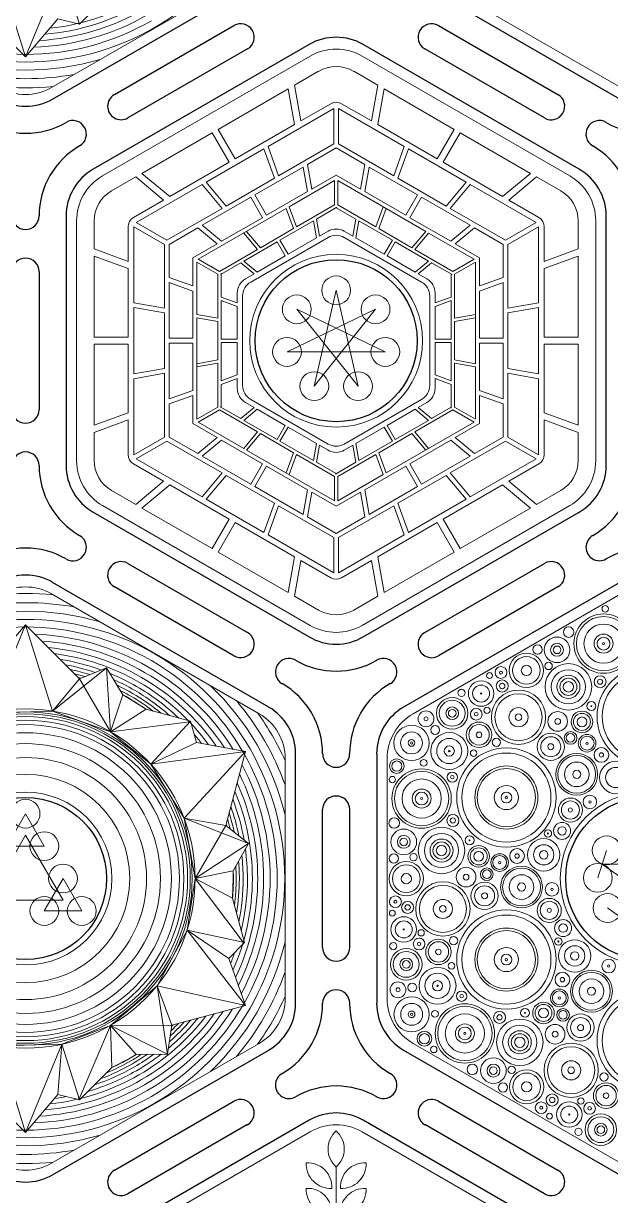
# Model space of a CAD drawing. Header units: millimetres. Extents: x -446 to 815, y -612 to 225.
# Drawn here: x 42.8 to 124.4, y -118.7 to 44.1 of the extents above; entities that cross this region are included whole.
import ezdxf

# ---------------------------------------------------------------- set-up
doc = ezdxf.new("R2010")
doc.units = ezdxf.units.MM
doc.layers.get('0').update_dxf_attribs({"color": 1, "true_color": 0xff0000})
doc.layers.add('Vector Engrave', color=5, linetype='Continuous', lineweight=0, true_color=0x0000ff)

msp = doc.modelspace()

# ---------------------------------------------------------------- linework, layer by layer
for p, q in [((46.88, 33.56), (76.88, 50.88)), ((125.62, 33.56), (95.62, 50.88)), ((55.45, 34.18), (72.05, 43.76)), ((100.45, 43.76), (117.05, 34.18)), ((82.5, 41.14), (52.5, 23.82)), ((120, 23.82), (90, 41.14)), ((73.93, 40.52), (57.32, 30.93)), ((115.18, 30.93), (98.57, 40.52)), ((48.75, 17.32), (48.75, -17.32)), ((123.75, -17.32), (123.75, 17.32)), ((45, 9.58), (45, -9.58)), ((52.5, -23.82), (82.5, -41.14)), ((90, -41.14), (120, -23.82)), ((57.32, -30.93), (73.93, -40.52)), ((98.57, -40.52), (115.18, -30.93)), ((76.88, -50.88), (46.88, -33.56)), ((72.05, -43.76), (55.45, -34.18)), ((125.62, -33.56), (95.62, -50.88)), ((117.05, -34.18), (100.45, -43.76)), ((80.62, -92.02), (80.62, -57.37)), ((91.88, -57.37), (91.88, -92.02)), ((84.37, -84.28), (84.37, -65.11)), ((88.12, -65.11), (88.12, -84.28)), ((46.88, -115.83), (76.88, -98.51)), ((95.62, -98.51), (125.62, -115.83)), ((55.45, -115.21), (72.05, -105.63)), ((100.45, -105.63), (117.05, -115.21)), ((82.5, -108.25), (52.5, -125.57)), ((73.93, -108.87), (57.32, -118.46)), ((120, -125.57), (90, -108.25)), ((115.18, -118.46), (98.57, -108.87))]:
    msp.add_line(p, q)
for centre in [(86.25, 0), (43.12, -74.69), (129.37, -74.69)]:
    msp.add_circle(centre, 11.25)
for centre, radius, start, end in [((72.99, 42.14), 1.88, 300, 120), ((99.51, 42.14), 1.88, 60, 240), ((86.25, 34.64), 7.5, 60, 120), ((43.12, 40.05), 7.5, 240, 300), ((56.39, 32.56), 1.88, 120, 300), ((116.11, 32.56), 1.88, 240, 60), ((43.12, 40.05), 11.25, 240, 300), ((49.69, 28.69), 1.88, 300, 120), ((122.81, 28.69), 1.88, 60, 240), ((129.37, 40.05), 11.25, 240, 300), ((56.25, 17.32), 11.25, 120, 180), ((116.25, 17.32), 11.25, 0, 60), ((56.25, 17.32), 7.5, 120, 180), ((116.25, 17.32), 7.5, 0, 60), ((43.12, 17.32), 1.87, 180, 0), ((43.12, 9.58), 1.88, 0, 180), ((43.12, -9.58), 1.88, 180, 0), ((43.12, -17.32), 1.87, 0, 180), ((56.25, -17.32), 11.25, 180, 240), ((56.25, -17.32), 7.5, 180, 240), ((116.25, -17.32), 7.5, 300, 0), ((116.25, -17.32), 11.25, 300, 0), ((49.69, -28.69), 1.88, 240, 60), ((122.81, -28.69), 1.87, 120, 300), ((43.12, -40.05), 11.25, 60, 120), ((129.37, -40.05), 11.25, 60, 120), ((56.39, -32.56), 1.88, 60, 240), ((116.11, -32.56), 1.88, 300, 120), ((43.12, -40.05), 7.5, 60, 120), ((72.99, -42.14), 1.88, 240, 60), ((99.51, -42.14), 1.88, 120, 300), ((86.25, -34.64), 7.5, 240, 300), ((79.69, -46.01), 1.88, 60, 240), ((86.25, -34.64), 11.25, 240, 300), ((92.81, -46.01), 1.88, 300, 120), ((73.12, -57.37), 11.25, 0, 60), ((99.37, -57.37), 11.25, 120, 180), ((73.12, -57.37), 7.5, 0, 60), ((99.37, -57.37), 7.5, 120, 180), ((86.25, -57.37), 1.87, 180, 0), ((86.25, -65.11), 1.88, 0, 180), ((86.25, -84.28), 1.88, 180, 0), ((86.25, -92.02), 1.88, 0, 180), ((73.12, -92.02), 7.5, 300, 0), ((73.12, -92.02), 11.25, 300, 0), ((99.37, -92.02), 11.25, 180, 240), ((99.37, -92.02), 7.5, 180, 240), ((79.69, -103.38), 1.87, 120, 300), ((92.81, -103.38), 1.88, 240, 60), ((86.25, -114.75), 11.25, 60, 120), ((72.99, -107.25), 1.88, 300, 120), ((99.51, -107.25), 1.88, 60, 240), ((86.25, -114.75), 7.5, 60, 120), ((56.39, -116.83), 1.88, 120, 300), ((116.11, -116.83), 1.88, 240, 60), ((43.12, -109.34), 7.5, 240, 300)]:
    msp.add_arc(centre, radius, start, end)
at = {"layer": 'Vector Engrave'}
for p, q in [((43.12, 39.44), (39.38, 51.44)), ((43.12, 39.44), (48.16, 51.69)), ((75.56, 51.81), (46.73, 35.16)), ((48.16, 51.69), (50.62, 43.94)), ((96.94, 51.81), (125.77, 35.16)), ((50.62, 43.94), (55.12, 48.44)), ((43.12, 39.44), (35.62, 46.94)), ((43.12, 39.44), (47.62, 44.69)), ((47.62, 44.69), (50.62, 43.94)), ((53.81, 22.89), (82.65, 39.53)), ((89.85, 39.53), (118.69, 22.89)), ((83.81, 37.41), (80.47, 35.48)), ((92.03, 35.48), (88.69, 37.41)), ((79.6, 34.97), (69.85, 29.35)), ((80.48, 30.01), (79.6, 34.97)), ((81.35, 30.52), (80.47, 35.48)), ((91.15, 30.52), (92.03, 35.48)), ((92.02, 30.01), (92.9, 34.97)), ((102.65, 29.35), (92.9, 34.97)), ((85.5, 32.91), (81.35, 30.52)), ((91.15, 30.52), (87, 32.91)), ((85.92, 32.23), (76.79, 26.96)), ((85.92, 27.33), (85.92, 32.23)), ((95.71, 26.96), (86.58, 32.23)), ((86.58, 27.33), (86.58, 32.23)), ((72.22, 25.25), (69.85, 29.35)), ((80.48, 30.01), (72.22, 25.25)), ((100.28, 25.25), (92.02, 30.01)), ((100.28, 25.25), (102.65, 29.35)), ((69.03, 28.87), (59.28, 23.24)), ((71.4, 24.77), (69.03, 28.87)), ((101.1, 24.77), (103.47, 28.87)), ((113.22, 23.24), (103.47, 28.87)), ((76.21, 26.63), (68.21, 22.01)), ((77.69, 22.58), (76.21, 26.63)), ((78.26, 22.91), (76.79, 26.96)), ((85.92, 27.33), (78.26, 22.91)), ((86.25, 26.77), (82.27, 24.47)), ((90.23, 24.47), (86.25, 26.77)), ((94.24, 22.91), (86.58, 27.33)), ((94.24, 22.91), (95.71, 26.96)), ((94.81, 22.58), (96.29, 26.63)), ((104.29, 22.01), (96.29, 26.63)), ((71.4, 24.77), (63.14, 20.01)), ((82.87, 21.05), (82.27, 24.47)), ((89.63, 21.05), (90.23, 24.47)), ((109.36, 20.01), (101.1, 24.77)), ((63.14, 20.01), (59.28, 23.24)), ((81.67, 24.12), (74.94, 20.24)), ((82.27, 20.7), (81.67, 24.12)), ((86.25, 23), (82.87, 21.05)), ((89.63, 21.05), (86.25, 23)), ((90.23, 20.7), (90.83, 24.12)), ((97.56, 20.24), (90.83, 24.12)), ((109.36, 20.01), (113.22, 23.24)), ((58.41, 22.74), (55.07, 20.81)), ((62.27, 19.5), (58.41, 22.74)), ((67.64, 21.68), (58.5, 16.4)), ((70.41, 18.37), (67.64, 21.68)), ((70.98, 18.7), (68.21, 22.01)), ((77.69, 22.58), (70.98, 18.7)), ((86.02, 22.23), (79.72, 18.59)), ((86.02, 18.85), (86.02, 22.23)), ((98.69, 15.18), (86.47, 22.23)), ((86.47, 18.85), (86.47, 22.23)), ((101.52, 18.7), (94.81, 22.58)), ((101.52, 18.7), (104.29, 22.01)), ((102.09, 18.37), (104.86, 21.68)), ((114, 16.4), (104.86, 21.68)), ((110.23, 19.5), (114.09, 22.74)), ((117.43, 20.81), (114.09, 22.74)), ((74.38, 19.91), (67.65, 16.03)), ((76.01, 17.08), (74.38, 19.91)), ((76.57, 17.41), (74.94, 20.24)), ((82.27, 20.7), (76.57, 17.41)), ((95.93, 17.41), (90.23, 20.7)), ((95.93, 17.41), (97.56, 20.24)), ((96.49, 17.08), (98.12, 19.91)), ((104.85, 16.03), (98.12, 19.91)), ((62.27, 19.5), (58.12, 17.11)), ((70.41, 18.37), (62.74, 13.95)), ((79.33, 18.36), (67.11, 11.31)), ((80.34, 15.57), (79.33, 18.36)), ((80.74, 15.8), (79.72, 18.59)), ((86.02, 18.85), (80.74, 15.8)), ((86.36, 18.53), (83.5, 16.87)), ((89, 16.87), (86.25, 18.46)), ((91.76, 15.8), (86.47, 18.85)), ((91.76, 15.8), (92.78, 18.59)), ((92.16, 15.57), (93.17, 18.36)), ((109.76, 13.95), (102.09, 18.37)), ((114.38, 17.11), (110.23, 19.5)), ((50.21, -16.65), (50.21, 16.65)), ((52.64, 16.59), (52.64, 12.74)), ((62.74, 13.95), (58.5, 16.4)), ((76.01, 17.08), (70.32, 13.8)), ((83.09, 16.63), (78.45, 13.96)), ((83.5, 14.27), (83.09, 16.63)), ((83.92, 14.51), (83.5, 16.87)), ((88.58, 14.51), (89, 16.87)), ((89, 14.27), (89.41, 16.63)), ((94.05, 13.96), (89.41, 16.63)), ((102.18, 13.8), (96.49, 17.08)), ((109.76, 13.95), (114, 16.4)), ((119.86, 12.74), (119.86, 16.59)), ((122.29, 16.65), (122.29, -16.65)), ((57.37, 15.81), (57.37, 11.01)), ((58.17, 15.83), (58.17, 5.28)), ((62.42, 13.38), (58.17, 15.83)), ((67.05, 15.68), (63.07, 13.38)), ((69.71, 13.45), (67.05, 15.68)), ((70.32, 13.8), (67.65, 16.03)), ((75.32, 12.67), (73.41, 14.95)), ((75.72, 12.9), (73.81, 15.18)), ((80.34, 15.57), (75.72, 12.9)), ((85.12, 15.21), (83.92, 14.51)), ((88.58, 14.51), (87.38, 15.21)), ((96.78, 12.9), (92.16, 15.57)), ((96.78, 12.9), (98.69, 15.18)), ((97.18, 12.67), (99.09, 14.95)), ((105.39, 11.31), (99.09, 14.95)), ((102.18, 13.8), (104.85, 16.03)), ((102.79, 13.45), (105.45, 15.68)), ((109.43, 13.38), (105.45, 15.68)), ((110.08, 13.38), (114.33, 15.83)), ((114.33, 5.28), (114.33, 15.83)), ((115.13, 11.01), (115.13, 15.81)), ((62.42, 13.38), (62.42, 4.53)), ((63.07, 13.38), (63.07, 8.78)), ((69.71, 13.45), (66.33, 11.5)), ((78.06, 13.73), (73.42, 11.06)), ((85.12, 14.35), (74.38, 8.15)), ((79.19, 11.78), (78.06, 13.73)), ((79.58, 12.01), (78.45, 13.96)), ((83.5, 14.27), (79.58, 12.01)), ((98.12, 8.15), (87.38, 14.35)), ((92.92, 12.01), (89, 14.27)), ((92.92, 12.01), (94.05, 13.96)), ((93.31, 11.78), (94.44, 13.73)), ((99.08, 11.06), (94.44, 13.73)), ((106.17, 11.5), (102.79, 13.45)), ((109.43, 8.78), (109.43, 13.38)), ((110.08, 4.53), (110.08, 13.38)), ((57.37, 11.01), (52.64, 12.74)), ((52.64, 11.73), (52.64, 0.47)), ((57.37, 10.01), (52.64, 11.73)), ((66.33, 11.5), (66.33, 7.6)), ((75.32, 12.67), (70.04, 9.62)), ((79.19, 11.78), (75.26, 9.52)), ((97.24, 9.52), (93.31, 11.78)), ((102.46, 9.62), (97.18, 12.67)), ((106.17, 7.6), (106.17, 11.5)), ((115.13, 11.01), (119.86, 12.74)), ((115.13, 10.01), (119.86, 11.73)), ((119.86, 0.47), (119.86, 11.73)), ((57.37, 10.01), (57.37, 0.47)), ((66.89, 10.92), (66.89, 3.64)), ((69.81, 9.23), (66.89, 10.92)), ((70.04, 9.62), (67.11, 11.31)), ((73.01, 10.82), (70.26, 9.23)), ((74.85, 9.28), (73.01, 10.82)), ((75.26, 9.52), (73.42, 11.06)), ((97.24, 9.52), (99.08, 11.06)), ((97.65, 9.28), (99.49, 10.82)), ((102.35, 9.17), (99.49, 10.82)), ((102.46, 9.62), (105.39, 11.31)), ((102.69, 9.23), (105.61, 10.92)), ((105.61, -3.19), (105.61, 10.92)), ((115.13, 0.47), (115.13, 10.01)), ((66.33, 7.6), (63.07, 8.78)), ((69.81, 9.23), (69.81, 3.13)), ((70.26, 9.36), (70.26, 6.06)), ((74.85, 9.28), (73.64, 8.58)), ((98.86, 8.58), (97.65, 9.28)), ((102.24, 6.06), (102.24, 9.23)), ((102.69, 3.13), (102.69, 9.23)), ((106.17, 7.6), (109.43, 8.78)), ((63.07, 8.09), (63.07, 0.33)), ((66.33, 6.9), (63.07, 8.09)), ((66.33, 6.9), (66.33, 0.33)), ((72.52, 6.63), (72.52, 5.24)), ((83.21, -6.31), (86.25, 7)), ((86.25, 7), (89.29, -6.31)), ((99.98, 5.24), (99.98, 6.63)), ((106.17, 6.9), (109.43, 8.09)), ((106.17, 0.33), (106.17, 6.9)), ((109.43, 0.33), (109.43, 8.09)), ((62.42, 4.53), (58.17, 5.28)), ((72.52, 5.24), (70.26, 6.06)), ((70.26, 5.58), (70.26, 0.22)), ((72.52, 4.76), (70.26, 5.58)), ((73.26, 6.2), (73.26, -6.2)), ((99.24, -6.2), (99.24, 6.2)), ((99.98, 5.24), (102.24, 6.06)), ((99.98, 4.76), (102.24, 5.58)), ((102.24, 0.22), (102.24, 5.58)), ((110.08, 4.53), (114.33, 5.28)), ((58.17, 4.62), (58.17, -4.62)), ((62.42, 3.87), (58.17, 4.62)), ((62.42, 3.87), (62.42, -3.87)), ((69.81, 3.13), (66.89, 3.64)), ((72.52, 4.76), (72.52, 0.22)), ((79.43, -1.56), (91.72, 4.36)), ((89.29, -6.31), (80.78, 4.36)), ((80.78, 4.36), (93.07, -1.56)), ((91.72, 4.36), (83.21, -6.31)), ((99.98, 0.22), (99.98, 4.76)), ((102.69, 3.13), (105.61, 3.64)), ((110.08, 3.87), (114.33, 4.62)), ((110.08, -3.87), (110.08, 3.87)), ((114.33, -4.62), (114.33, 4.62)), ((66.89, 3.19), (66.89, -10.92)), ((69.81, 2.67), (66.89, 3.19)), ((69.81, 2.67), (69.81, -2.67)), ((102.69, 2.67), (105.61, 3.19)), ((102.69, -2.67), (102.69, 2.67)), ((57.37, 0.47), (52.64, 0.47)), ((66.33, 0.33), (63.07, 0.33)), ((72.52, 0.22), (70.26, 0.22)), ((99.98, 0.22), (102.24, 0.22)), ((106.17, 0.33), (109.43, 0.33)), ((115.13, 0.47), (119.86, 0.47)), ((52.64, -0.47), (52.64, -11.73)), ((57.37, -0.47), (52.64, -0.47)), ((57.37, -0.47), (57.37, -10.01)), ((63.07, -0.33), (63.07, -8.09)), ((66.33, -0.33), (63.07, -0.33)), ((66.33, -0.33), (66.33, -6.9)), ((70.26, -0.23), (70.26, -5.58)), ((72.52, -0.23), (70.26, -0.23)), ((72.52, -0.23), (72.52, -4.76)), ((93.07, -1.56), (79.43, -1.56)), ((99.98, -4.76), (99.98, -0.23)), ((99.98, -0.23), (102.24, -0.23)), ((102.24, -5.58), (102.24, -0.23)), ((106.17, -6.9), (106.17, -0.33)), ((106.17, -0.33), (109.43, -0.33)), ((109.43, -8.09), (109.43, -0.33)), ((115.13, -10.01), (115.13, -0.47)), ((115.13, -0.47), (119.86, -0.47)), ((119.86, -11.73), (119.86, -0.47)), ((69.81, -2.67), (66.89, -3.19)), ((69.81, -3.13), (66.89, -3.64)), ((69.81, -3.13), (69.81, -9.23)), ((102.69, -2.67), (105.61, -3.19)), ((102.69, -9.23), (102.69, -3.13)), ((102.69, -3.13), (105.61, -3.64)), ((62.42, -3.87), (58.17, -4.62)), ((62.42, -4.53), (58.17, -5.28)), ((62.42, -4.53), (62.42, -13.38)), ((72.52, -4.76), (70.26, -5.58)), ((99.98, -4.76), (102.24, -5.58)), ((105.61, -10.92), (105.61, -3.64)), ((110.08, -3.87), (114.33, -4.62)), ((110.08, -13.38), (110.08, -4.53)), ((110.08, -4.53), (114.33, -5.28)), ((58.17, -5.28), (58.17, -15.83)), ((72.52, -5.24), (70.26, -6.06)), ((70.26, -6.06), (70.26, -9.23)), ((72.52, -5.24), (72.52, -6.63)), ((99.98, -6.63), (99.98, -5.24)), ((99.98, -5.24), (102.24, -6.06)), ((102.24, -9.36), (102.24, -6.06)), ((114.33, -15.83), (114.33, -5.28)), ((66.33, -6.9), (63.07, -8.09)), ((66.33, -7.6), (63.07, -8.78)), ((66.33, -7.6), (66.33, -11.5)), ((106.17, -6.9), (109.43, -8.09)), ((106.17, -11.5), (106.17, -7.6)), ((106.17, -7.6), (109.43, -8.78)), ((63.07, -8.78), (63.07, -13.38)), ((69.81, -9.23), (66.89, -10.92)), ((70.04, -9.62), (67.11, -11.31)), ((70.04, -9.62), (75.32, -12.67)), ((70.15, -9.17), (73.01, -10.82)), ((74.85, -9.28), (73.01, -10.82)), ((75.26, -9.52), (73.42, -11.06)), ((73.64, -8.58), (74.85, -9.28)), ((74.38, -8.15), (85.12, -14.35)), ((75.26, -9.52), (79.19, -11.78)), ((87.38, -14.35), (98.12, -8.15)), ((93.31, -11.78), (97.24, -9.52)), ((97.18, -12.67), (102.46, -9.62)), ((97.24, -9.52), (99.08, -11.06)), ((97.65, -9.28), (98.86, -8.58)), ((97.65, -9.28), (99.49, -10.82)), ((99.49, -10.82), (102.24, -9.23)), ((102.46, -9.62), (105.39, -11.31)), ((102.69, -9.23), (105.61, -10.92)), ((109.43, -13.38), (109.43, -8.78)), ((57.37, -10.01), (52.64, -11.73)), ((57.37, -11.01), (52.64, -12.74)), ((57.37, -11.01), (57.37, -15.81)), ((67.11, -11.31), (73.41, -14.95)), ((73.42, -11.06), (78.06, -13.73)), ((93.17, -18.36), (105.39, -11.31)), ((94.44, -13.73), (99.08, -11.06)), ((115.13, -10.01), (119.86, -11.73)), ((115.13, -15.81), (115.13, -11.01)), ((115.13, -11.01), (119.86, -12.74)), ((52.64, -12.74), (52.64, -16.59)), ((66.33, -11.5), (69.71, -13.45)), ((75.32, -12.67), (73.41, -14.95)), ((75.72, -12.9), (73.81, -15.18)), ((75.72, -12.9), (80.34, -15.57)), ((79.19, -11.78), (78.06, -13.73)), ((79.58, -12.01), (78.45, -13.96)), ((79.58, -12.01), (83.5, -14.27)), ((89, -14.27), (92.92, -12.01)), ((92.16, -15.57), (96.78, -12.9)), ((92.92, -12.01), (94.05, -13.96)), ((93.31, -11.78), (94.44, -13.73)), ((96.78, -12.9), (98.69, -15.18)), ((97.18, -12.67), (99.09, -14.95)), ((102.79, -13.45), (106.17, -11.5)), ((119.86, -16.59), (119.86, -12.74)), ((62.42, -13.38), (58.17, -15.83)), ((62.74, -13.95), (58.5, -16.4)), ((62.74, -13.95), (70.41, -18.37)), ((63.07, -13.38), (67.05, -15.68)), ((69.71, -13.45), (67.05, -15.68)), ((70.32, -13.8), (67.65, -16.03)), ((70.32, -13.8), (76.01, -17.08)), ((78.45, -13.96), (83.09, -16.63)), ((83.5, -14.27), (83.09, -16.63)), ((83.92, -14.51), (83.5, -16.87)), ((83.92, -14.51), (85.12, -15.21)), ((87.38, -15.21), (88.58, -14.51)), ((88.58, -14.51), (89, -16.87)), ((89, -14.27), (89.41, -16.63)), ((89.41, -16.63), (94.05, -13.96)), ((96.49, -17.08), (102.18, -13.8)), ((102.09, -18.37), (109.76, -13.95)), ((102.18, -13.8), (104.85, -16.03)), ((102.79, -13.45), (105.45, -15.68)), ((105.45, -15.68), (109.43, -13.38)), ((109.76, -13.95), (114, -16.4)), ((110.08, -13.38), (114.33, -15.83)), ((67.65, -16.03), (74.38, -19.91)), ((73.81, -15.18), (86.02, -22.23)), ((80.34, -15.57), (79.33, -18.36)), ((80.74, -15.8), (79.72, -18.59)), ((80.74, -15.8), (86.02, -18.85)), ((86.47, -18.85), (91.76, -15.8)), ((91.76, -15.8), (92.78, -18.59)), ((92.16, -15.57), (93.17, -18.36)), ((98.12, -19.91), (104.85, -16.03)), ((58.12, -17.11), (62.27, -19.5)), ((58.5, -16.4), (67.64, -21.68)), ((76.01, -17.08), (74.38, -19.91)), ((76.57, -17.41), (74.94, -20.24)), ((76.57, -17.41), (82.27, -20.7)), ((83.5, -16.87), (86.25, -18.46)), ((86.14, -18.53), (89, -16.87)), ((90.23, -20.7), (95.93, -17.41)), ((95.93, -17.41), (97.56, -20.24)), ((96.49, -17.08), (98.12, -19.91)), ((104.86, -21.68), (114, -16.4)), ((110.23, -19.5), (114.38, -17.11)), ((62.27, -19.5), (58.41, -22.74)), ((70.41, -18.37), (67.64, -21.68)), ((70.98, -18.7), (68.21, -22.01)), ((70.98, -18.7), (77.69, -22.58)), ((86.02, -18.85), (86.02, -22.23)), ((86.47, -22.23), (92.78, -18.59)), ((86.47, -18.85), (86.47, -22.23)), ((94.81, -22.58), (101.52, -18.7)), ((101.52, -18.7), (104.29, -22.01)), ((102.09, -18.37), (104.86, -21.68)), ((110.23, -19.5), (114.09, -22.74)), ((55.07, -20.81), (58.41, -22.74)), ((63.14, -20.01), (59.28, -23.24)), ((63.14, -20.01), (71.4, -24.77)), ((74.94, -20.24), (81.67, -24.12)), ((82.27, -20.7), (81.67, -24.12)), ((82.87, -21.05), (82.27, -24.47)), ((82.87, -21.05), (86.25, -23)), ((86.25, -23), (89.63, -21.05)), ((89.63, -21.05), (90.23, -24.47)), ((90.23, -20.7), (90.83, -24.12)), ((90.83, -24.12), (97.56, -20.24)), ((101.1, -24.77), (109.36, -20.01)), ((109.36, -20.01), (113.22, -23.24)), ((114.09, -22.74), (117.43, -20.81)), ((68.21, -22.01), (76.21, -26.63)), ((77.69, -22.58), (76.21, -26.63)), ((94.81, -22.58), (96.29, -26.63)), ((96.29, -26.63), (104.29, -22.01)), ((82.65, -39.53), (53.81, -22.89)), ((59.28, -23.24), (69.03, -28.87)), ((78.26, -22.91), (76.79, -26.96)), ((78.26, -22.91), (85.92, -27.33)), ((86.58, -27.33), (94.24, -22.91)), ((118.69, -22.89), (89.85, -39.53)), ((94.24, -22.91), (95.71, -26.96)), ((103.47, -28.87), (113.22, -23.24)), ((71.4, -24.77), (69.03, -28.87)), ((72.22, -25.25), (69.85, -29.35)), ((72.22, -25.25), (80.48, -30.01)), ((82.27, -24.47), (86.25, -26.77)), ((86.25, -26.77), (90.23, -24.47)), ((92.02, -30.01), (100.28, -25.25)), ((100.28, -25.25), (102.65, -29.35)), ((101.1, -24.77), (103.47, -28.87)), ((76.79, -26.96), (85.92, -32.23)), ((85.92, -27.33), (85.92, -32.23)), ((86.58, -32.23), (95.71, -26.96)), ((86.58, -27.33), (86.58, -32.23)), ((69.85, -29.35), (79.6, -34.97)), ((80.48, -30.01), (79.6, -34.97)), ((81.35, -30.52), (80.47, -35.48)), ((81.35, -30.52), (85.5, -32.91)), ((87, -32.91), (91.15, -30.52)), ((91.15, -30.52), (92.03, -35.48)), ((92.02, -30.01), (92.9, -34.97)), ((92.9, -34.97), (102.65, -29.35)), ((46.73, -35.16), (75.56, -51.81)), ((80.47, -35.48), (83.81, -37.41)), ((88.69, -37.41), (92.03, -35.48)), ((96.94, -51.81), (125.77, -35.16)), ((43.12, -39.44), (38.09, -51.69)), ((43.12, -39.44), (38.62, -44.69)), ((43.12, -39.44), (50.62, -46.94)), ((43.12, -39.44), (46.88, -51.44)), ((54.38, -45.44), (46.88, -51.44)), ((50.62, -46.94), (54.38, -45.44)), ((54.38, -45.44), (56.62, -49.19)), ((54.9, -54.3), (54.38, -45.44)), ((46.88, -51.44), (50.62, -46.94)), ((50.62, -46.94), (54.9, -54.3)), ((56.62, -49.19), (54.9, -54.3)), ((56.62, -49.19), (57.54, -49.72)), ((59.86, -51.18), (57.54, -49.72)), ((38.09, -51.69), (46.88, -51.44)), ((46.88, -51.44), (54.9, -54.3)), ((59.86, -51.18), (54.9, -54.3)), ((66.01, -52.82), (59.86, -51.18)), ((65.89, -52.95), (54.9, -54.3)), ((60.53, -58.83), (66.01, -52.82)), ((66.86, -55.8), (66.01, -52.82)), ((54.9, -54.3), (60.53, -58.83)), ((66.86, -55.8), (60.53, -58.83)), ((73.65, -57.07), (66.86, -55.8)), ((73.65, -57.07), (60.53, -58.83)), ((73.65, -57.07), (65.14, -66.32)), ((73.65, -57.07), (70.91, -67.31)), ((79.16, -58.05), (79.16, -91.34)), ((93.34, -91.34), (93.34, -58.05)), ((60.53, -58.83), (65.14, -66.32)), ((43.12, -65.69), (40.53, -70.19)), ((45.72, -70.19), (43.12, -65.69)), ((65.14, -66.32), (70.91, -67.31)), ((74.08, -69.81), (65.14, -66.32)), ((65.14, -66.32), (66.68, -74.69)), ((70.91, -67.31), (66.68, -74.69)), ((70.91, -67.31), (74.08, -69.81)), ((37.93, -77.69), (43.12, -68.69)), ((43.12, -68.69), (48.32, -77.69)), ((66.68, -74.69), (74.08, -69.81)), ((74.08, -69.81), (71.96, -73.64)), ((40.53, -70.19), (45.72, -70.19)), ((122.58, -74.59), (123.81, -70.78)), ((123.19, -72.69), (133.2, -79.95)), ((135.56, -72.69), (123.19, -72.69)), ((48.32, -74.69), (45.72, -79.19)), ((50.92, -79.19), (48.32, -74.69)), ((66.68, -74.69), (65.57, -81.84)), ((71.96, -73.64), (66.68, -74.69)), ((71.86, -77.43), (66.68, -74.69)), ((73.35, -83.54), (66.68, -74.69)), ((71.86, -77.43), (71.96, -74.69)), ((71.96, -73.64), (71.96, -74.69)), ((48.32, -77.69), (37.93, -77.69)), ((73.51, -83.57), (71.86, -77.43)), ((45.72, -79.19), (50.92, -79.19)), ((127.17, -81.13), (123.94, -78.78)), ((65.57, -81.84), (61.39, -89.57)), ((73.65, -92.32), (65.57, -81.84)), ((65.57, -81.84), (73.51, -83.57)), ((71.36, -85.8), (65.57, -81.84)), ((71.36, -85.8), (73.51, -83.57)), ((73.65, -92.32), (71.36, -85.8)), ((61.39, -89.57), (54.9, -95.09)), ((73.65, -92.32), (61.39, -89.57)), ((61.39, -89.57), (63.41, -95.06)), ((62.83, -99.06), (61.39, -89.57)), ((73.65, -92.32), (63.41, -95.06)), ((54.9, -95.09), (48.16, -97.7)), ((50.58, -105.29), (54.9, -95.09)), ((63.41, -95.06), (54.9, -95.09)), ((54.9, -95.09), (62.83, -99.06)), ((55.12, -100.94), (54.9, -95.09)), ((58.46, -99.14), (54.9, -95.09)), ((63.41, -95.06), (62.83, -99.06)), ((75.56, -97.58), (46.73, -114.23)), ((125.77, -114.23), (96.94, -97.58)), ((48.16, -97.7), (39.38, -97.94)), ((43.12, -109.94), (39.38, -97.94)), ((43.12, -109.94), (48.16, -97.7)), ((47.62, -104.69), (48.16, -97.7)), ((48.16, -97.7), (50.62, -105.44)), ((58.46, -99.14), (57.54, -99.67)), ((62.83, -99.06), (58.46, -99.14)), ((55.12, -100.94), (57.54, -99.67)), ((43.12, -109.94), (35.62, -102.44)), ((50.62, -105.44), (55.12, -100.94)), ((43.12, -109.94), (47.62, -104.69)), ((47.62, -104.69), (50.62, -105.44)), ((53.81, -126.5), (82.65, -109.86)), ((89.85, -109.86), (118.69, -126.5)), ((86.25, -114.75), (86.25, -136.64))]:
    msp.add_line(p, q, dxfattribs=at)
for centre, radius in [((86.25, 0), 12), ((86.25, 7), 2), ((80.78, 4.36), 2), ((91.72, 4.36), 2), ((79.43, -1.56), 2), ((93.07, -1.56), 2), ((83.21, -6.31), 2), ((89.29, -6.31), 2), ((123.62, -37.23), 0.45), ((123.38, -42.07), 4.12), ((123.38, -42.07), 3.77), ((118.53, -40.47), 0.726), ((123.38, -42.07), 2.72), ((114.22, -42.89), 0.645), ((116.92, -42.93), 1.78), ((116.92, -42.93), 0.894), ((123.38, -42.07), 1.32), ((123.38, -42.07), 0.89), ((123.38, -42.07), 0.15), ((112.67, -45.79), 2.38), ((112.67, -45.79), 1.92), ((116.92, -42.93), 0.528), ((109.13, -46.08), 0.822), ((112.67, -45.79), 0.709), ((115.75, -45.17), 0.514), ((118.5, -48.07), 3.23), ((129.37, -52.19), 6.9), ((107.55, -46.5), 0.403), ((109.31, -47.95), 0.839), ((109.13, -46.08), 0.209), ((118.5, -48.07), 2.38), ((118.5, -48.07), 1.6), ((118.5, -48.07), 1.19), ((122.9, -47.36), 0.837), ((122.9, -47.36), 0.36), ((129.37, -52.19), 6.18), ((103.65, -48.91), 0.501), ((106.38, -49), 1.77), ((106.38, -49), 1.18), ((111.57, -52.29), 3.77), ((109.31, -47.95), 0.375), ((118.5, -48.07), 0.722), ((102.36, -51.74), 2.19), ((102.36, -51.74), 1.8), ((106.38, -49), 0.0766), ((111.57, -52.29), 3.27), ((121.68, -50.74), 0.614), ((43.12, -74.69), 23.55), ((43.12, -74.69), 23.14), ((43.12, -74.69), 22.87), ((98.73, -52.51), 1.1), ((102.36, -51.74), 0.877), ((102.36, -51.74), 0.53), ((105.7, -51.87), 0.814), ((105.7, -51.87), 0.247), ((107.19, -51.33), 0.436), ((111.57, -52.29), 1.33), ((111.57, -52.29), 0.458), ((117.01, -52.87), 1.36), ((120.38, -52.94), 1.5), ((120.38, -52.94), 1.18), ((121.68, -50.74), 0.0555), ((43.12, -74.69), 22.5), ((43.12, -74.69), 21.98), ((43.12, -74.69), 21.37), ((96.72, -55.86), 2.45), ((98.73, -52.51), 0.274), ((100, -54.06), 0.609), ((106.09, -54.73), 1.77), ((106.09, -54.73), 1.42), ((117.01, -52.87), 0.404), ((120.38, -52.94), 0.685), ((43.12, -74.69), 20.25), ((96.72, -55.86), 1.52), ((101.96, -56.98), 2.56), ((101.96, -56.98), 1.75), ((106.09, -54.73), 0.384), ((108.5, -55.77), 0.573), ((116.05, -56.39), 1.89), ((116.05, -56.39), 1.39), ((118.8, -55.16), 0.878), ((118.8, -55.16), 0.597), ((121.09, -55.9), 1.22), ((121.09, -55.9), 0.964), ((43.12, -74.69), 18.73), ((96.72, -55.86), 0.461), ((96.72, -55.86), 0.169), ((101.96, -56.98), 0.707), ((101.96, -56.98), 0.103), ((109.89, -63.44), 6.9), ((105.34, -57.27), 0.453), ((116.05, -56.39), 0.416), ((121.09, -55.9), 0.161), ((123.08, -57.53), 1.02), ((43.12, -74.69), 16.8), ((94.67, -59.08), 1.02), ((94.67, -59.08), 0.713), ((98.4, -58.62), 0.467), ((109.89, -63.44), 6.18), ((119.66, -60.22), 2.9), ((119.66, -60.22), 2.62), ((119.66, -60.22), 1.71), ((123.08, -57.53), 0.306), ((125.08, -60.66), 2.25), ((98.12, -63.58), 4.12), ((98.12, -63.58), 3.77), ((102.38, -60.61), 0.714), ((109.89, -63.44), 4.38), ((109.89, -63.44), 4.04), ((119.66, -60.22), 0.562), ((125.08, -60.66), 1.41), ((43.12, -74.69), 14.46), ((94.05, -60.95), 0.45), ((98.12, -63.58), 2.72), ((102.38, -60.61), 0.241), ((109.89, -63.44), 1.68), ((43.12, -74.69), 12), ((98.12, -63.58), 1.32), ((98.12, -63.58), 0.89), ((98.12, -63.58), 0.15), ((109.89, -63.44), 0.75), ((109.89, -63.44), 0.168), ((129.37, -74.69), 12), ((121.48, -64.05), 0.942), ((43.12, -65.69), 2), ((118.78, -65.18), 1.67), ((118.78, -65.18), 1.26), ((118.78, -65.18), 0.286), ((121.48, -64.05), 0.158), ((94.31, -66.98), 0.726), ((102.46, -66.63), 0.837), ((102.46, -66.63), 0.36), ((45.72, -70.19), 2), ((95.64, -69.6), 1.78), ((100.88, -70.8), 3.23), ((115.66, -68.44), 0.513), ((115.66, -68.44), 0.0828), ((117.62, -68.08), 1.18), ((117.62, -68.08), 0.583), ((95.64, -69.6), 0.894), ((95.64, -69.6), 0.528), ((100.88, -70.8), 2.38), ((100.88, -70.8), 1.6), ((100.88, -70.8), 1.19), ((104.78, -69.39), 0.614), ((104.78, -69.39), 0.0555), ((115.07, -71.4), 2.25), ((123.81, -70.78), 2), ((94.26, -71.91), 0.645), ((97, -71.73), 0.514), ((100.88, -70.8), 0.722), ((106.04, -71.61), 1.5), ((106.04, -71.61), 1.18), ((106.04, -71.61), 0.685), ((108.95, -72.47), 1.22), ((108.95, -72.47), 0.964), ((111.37, -71.56), 1.02), ((111.37, -71.56), 0.306), ((115.07, -71.4), 1.41), ((115.07, -71.4), 0.591), ((48.32, -74.69), 2), ((95.99, -74.71), 2.38), ((95.99, -74.71), 1.92), ((104.29, -74.49), 1.36), ((107.17, -74.09), 0.878), ((108.95, -72.47), 0.161), ((111.99, -75.87), 2.9), ((122.58, -74.59), 2), ((95.99, -74.71), 0.709), ((104.29, -74.49), 0.404), ((107.17, -74.09), 0.597), ((111.99, -75.87), 2.62), ((111.99, -75.87), 1.71), ((101.07, -78.91), 3.77), ((101.07, -78.91), 3.27), ((106.86, -77.09), 1.89), ((106.86, -77.09), 1.39), ((111.99, -75.87), 0.562), ((116.21, -76.2), 0.942), ((116.21, -76.2), 0.158), ((45.72, -79.19), 2), ((50.92, -79.19), 2), ((94.48, -77.92), 0.822), ((94.48, -77.92), 0.209), ((96.18, -78.7), 0.839), ((101.07, -78.91), 1.33), ((106.86, -77.09), 0.416), ((115.84, -79.11), 1.67), ((115.84, -79.11), 1.26), ((123.94, -78.78), 2), ((94.05, -79.5), 0.403), ((96.18, -78.7), 0.375), ((101.07, -78.91), 0.458), ((109.89, -85.94), 6.9), ((115.84, -79.11), 0.286), ((95.63, -81.76), 1.77), ((95.63, -81.76), 1.18), ((109.89, -85.94), 6.18), ((117.77, -81.57), 1.18), ((117.77, -81.57), 0.583), ((95.63, -81.76), 0.0766), ((97.77, -83.78), 0.814), ((98.05, -82.23), 0.436), ((102.55, -83.32), 0.573), ((109.89, -85.94), 4.38), ((109.89, -85.94), 4.04), ((117.1, -83.44), 0.513), ((94.18, -84.07), 0.501), ((95.98, -86.61), 2.19), ((97.77, -83.78), 0.247), ((100.45, -84.88), 1.77), ((100.45, -84.88), 1.42), ((100.45, -84.88), 0.384), ((109.89, -85.94), 1.68), ((117.1, -83.44), 0.0828), ((119.37, -85.44), 2.25), ((119.37, -85.44), 1.41), ((95.98, -86.61), 1.8), ((95.98, -86.61), 0.877), ((95.98, -86.61), 0.53), ((109.89, -85.94), 0.75), ((109.89, -85.94), 0.168), ((119.37, -85.44), 0.591), ((124.1, -86.85), 0.942), ((100.33, -89.58), 2.56), ((100.33, -89.58), 1.75), ((102.27, -86.8), 0.453), ((117.66, -88.73), 1.02), ((121.7, -90.34), 2.9), ((121.7, -90.34), 2.62), ((124.1, -86.85), 0.158), ((94.84, -90.14), 1.1), ((96.82, -89.82), 0.609), ((100.33, -89.58), 0.707), ((100.33, -89.58), 0.103), ((117.66, -88.73), 0.306), ((121.7, -90.34), 1.71), ((96.73, -93.55), 2.45), ((94.84, -90.14), 0.274), ((103.67, -91.03), 0.714), ((103.67, -91.03), 0.241), ((117.24, -91.27), 1.22), ((117.24, -91.27), 0.964), ((117.24, -91.27), 0.161), ((121.7, -90.34), 0.562), ((129.37, -97.19), 6.9), ((129.37, -97.19), 6.18), ((96.73, -93.55), 1.52), ((104.12, -96.2), 4.12), ((104.12, -96.2), 3.77), ((112.48, -93.34), 0.614), ((115.04, -93.36), 1.5), ((115.04, -93.36), 1.18), ((115.04, -93.36), 0.685), ((117.75, -93.62), 0.878), ((96.73, -93.55), 0.461), ((96.73, -93.55), 0.169), ((99.97, -93.48), 0.467), ((104.12, -96.2), 2.72), ((108.94, -93.97), 0.837), ((111.75, -97.43), 3.23), ((108.94, -93.97), 0.36), ((112.48, -93.34), 0.0555), ((117.75, -93.62), 0.597), ((120.19, -95.39), 1.89), ((120.19, -95.39), 1.39), ((98.5, -96.94), 1.02), ((104.12, -96.2), 1.32), ((104.12, -96.2), 0.89), ((111.75, -97.43), 2.38), ((111.75, -97.43), 1.6), ((116.65, -96.31), 1.36), ((116.65, -96.31), 0.404), ((120.19, -95.39), 0.416), ((98.5, -96.94), 0.713), ((104.12, -96.2), 0.15), ((111.75, -97.43), 1.19), ((111.75, -97.43), 0.722), ((118.88, -101.32), 3.77), ((99.8, -98.42), 0.45), ((118.88, -101.32), 3.27), ((105.16, -101.2), 0.726), ((108.09, -101.36), 1.78), ((108.09, -101.36), 0.894), ((108.09, -101.36), 0.528), ((110.62, -101.26), 0.514), ((118.88, -101.32), 1.33), ((118.88, -101.32), 0.458), ((112.7, -103.62), 2.38), ((112.7, -103.62), 1.92), ((123.43, -102.24), 0.573), ((109.41, -103.71), 0.645), ((112.7, -103.62), 0.709), ((123.73, -104.84), 1.77), ((123.73, -104.84), 1.42), ((114.72, -106.53), 0.822), ((116.25, -105.44), 0.839), ((116.25, -105.44), 0.375), ((118.62, -107.46), 1.77), ((120.23, -105.59), 0.436), ((121.44, -106.61), 0.814), ((123.73, -104.84), 0.384), ((114.72, -106.53), 0.209), ((115.88, -107.69), 0.403), ((118.62, -107.46), 1.18), ((118.62, -107.46), 0.0766), ((123, -109.57), 2.19), ((121.44, -106.61), 0.247), ((123, -109.57), 1.8), ((123, -109.57), 0.877), ((123, -109.57), 0.53), ((119.9, -109.86), 0.501)]:
    msp.add_circle(centre, radius, dxfattribs=at)
for centre, radius, start, end in [((43.12, 74.69), 35.99, 300, 0), ((43.12, 74.69), 31.49, 276.1635, 300), ((43.12, 74.69), 33.06, 273.3338, 300), ((43.12, 74.69), 32.24, 274.7639, 300), ((43.12, 74.69), 34.94, 240, 300), ((43.12, 74.69), 33.96, 271.8883, 300), ((43.12, 74.69), 35.99, 240, 300), ((86.25, 33.29), 7.21, 60, 120), ((43.12, 74.69), 37.11, 253.8118, 286.1882), ((86.25, 33.18), 4.88, 60, 120), ((43.12, 74.69), 38.31, 259.8357, 280.1643), ((43.12, 74.69), 39.59, 264.443, 275.557), ((43.12, 41.4), 7.21, 240, 300), ((86.25, 31.61), 1.5, 60, 120), ((57.42, 16.65), 7.21, 120, 180), ((115.08, 16.65), 7.21, 0, 60), ((57.51, 16.59), 4.88, 120, 180), ((114.99, 16.59), 4.88, 0, 60), ((58.87, 15.81), 1.5, 120, 180), ((113.63, 15.81), 1.5, 0, 60), ((86.25, 13.26), 2.25, 60, 120), ((86.25, 12.4), 2.25, 60, 120), ((74.77, 6.63), 2.25, 120, 180), ((75.51, 6.2), 2.25, 120, 180), ((96.99, 6.2), 2.25, 0, 60), ((97.73, 6.63), 2.25, 0, 60), ((75.51, -6.2), 2.25, 180, 240), ((96.99, -6.2), 2.25, 300, 0), ((74.77, -6.63), 2.25, 180, 240), ((97.73, -6.63), 2.25, 300, 0), ((86.25, -12.4), 2.25, 240, 300), ((58.87, -15.81), 1.5, 180, 240), ((86.25, -13.26), 2.25, 240, 300), ((113.63, -15.81), 1.5, 300, 0), ((57.42, -16.65), 7.21, 180, 240), ((57.51, -16.59), 4.88, 180, 240), ((114.99, -16.59), 4.88, 300, 0), ((115.08, -16.65), 7.21, 300, 0), ((86.25, -31.61), 1.5, 240, 300), ((43.12, -74.69), 39.59, 84.443, 95.557), ((43.12, -41.4), 7.21, 60, 120), ((43.12, -74.69), 38.31, 79.8357, 100.1643), ((86.25, -33.18), 4.88, 240, 300), ((43.12, -74.69), 35.99, 60, 120), ((43.12, -74.69), 37.11, 73.8118, 106.1882), ((43.12, -74.69), 34.94, 60, 120), ((86.25, -33.29), 7.21, 240, 300), ((43.12, -74.69), 33.96, 60, 87.7852), ((43.12, -74.69), 33.06, 60, 86.0721), ((43.12, -74.69), 32.24, 60, 84.36), ((43.12, -74.69), 31.49, 60, 82.6654), ((43.12, -74.69), 35.99, 0, 60), ((43.12, -74.69), 30.81, 70.0281, 81.0082), ((43.12, -74.69), 30.21, 71.3183, 79.4117), ((43.12, -74.69), 33.96, 31.8883, 60), ((43.12, -74.69), 34.94, 0, 60), ((43.12, -74.69), 29.69, 72.5202, 77.9035), ((43.12, -74.69), 29.24, 73.6111, 76.5144), ((43.12, -74.69), 28.86, 74.5676, 75.2784), ((43.12, -74.69), 30.81, 60, 67.6923), ((43.12, -74.69), 30.21, 60, 66.1389), ((43.12, -74.69), 32.24, 34.7639, 60), ((43.12, -74.69), 33.06, 33.3338, 60), ((43.12, -74.69), 29.69, 60, 64.6746), ((43.12, -74.69), 29.24, 60, 63.329), ((43.12, -74.69), 30.21, 48.5355, 60), ((43.12, -74.69), 30.81, 46.3755, 60), ((43.12, -74.69), 31.49, 36.1635, 60), ((43.12, -74.69), 37.11, 13.8118, 46.1882), ((43.12, -74.69), 28.86, 60, 62.1347), ((43.12, -74.69), 28.86, 54.5672, 60), ((43.12, -74.69), 29.24, 52.6779, 60), ((43.12, -74.69), 29.69, 50.6497, 60), ((43.12, -74.69), 38.31, 19.8357, 40.1643), ((43.12, -74.69), 39.59, 24.443, 35.557), ((71.96, -58.05), 7.21, 0, 60), ((100.54, -58.05), 7.21, 120, 180), ((43.12, -74.69), 30.81, 37.5156, 40.5783), ((43.12, -74.69), 33.06, 0, 26.0721), ((43.12, -74.69), 33.96, 0, 27.7852), ((43.12, -74.69), 32.24, 0, 24.36), ((43.12, -74.69), 31.49, 0, 22.6654), ((43.12, -74.69), 30.21, 11.3183, 19.4117), ((43.12, -74.69), 30.81, 10.0281, 21.0082), ((43.12, -74.69), 29.24, 13.6111, 16.5144), ((43.12, -74.69), 29.69, 12.5202, 17.9035), ((43.12, -74.69), 28.86, 14.5676, 15.2784), ((43.12, -74.69), 30.21, 0, 6.1389), ((43.12, -74.69), 30.81, 0, 7.6923), ((43.12, -74.69), 29.24, 0, 3.329), ((43.12, -74.69), 29.69, 0, 4.6746), ((43.12, -74.69), 34.94, 300, 0), ((43.12, -74.69), 35.99, 300, 0), ((43.12, -74.69), 28.86, 354.5672, 0), ((43.12, -74.69), 31.49, 336.1635, 0), ((43.12, -74.69), 28.86, 0, 2.1347), ((43.12, -74.69), 29.24, 352.6779, 0), ((43.12, -74.69), 32.24, 334.7639, 0), ((43.12, -74.69), 29.69, 350.6497, 0), ((43.12, -74.69), 33.06, 333.3338, 0), ((43.12, -74.69), 30.21, 348.5355, 0), ((43.12, -74.69), 30.81, 346.3755, 0), ((43.12, -74.69), 33.96, 331.8883, 0), ((43.12, -74.69), 37.11, 313.8118, 346.1882), ((43.12, -74.69), 30.81, 337.5156, 340.5783), ((43.12, -74.69), 38.31, 319.8357, 340.1643), ((43.12, -74.69), 39.59, 324.443, 335.557), ((71.96, -91.34), 7.21, 300, 0), ((100.54, -91.34), 7.21, 180, 240), ((43.12, -74.69), 31.49, 300, 322.6654), ((43.12, -74.69), 32.24, 300, 324.36), ((43.12, -74.69), 33.06, 300, 326.0721), ((43.12, -74.69), 33.96, 300, 327.7852), ((43.12, -74.69), 30.81, 310.0281, 321.0082), ((43.12, -74.69), 30.21, 311.3183, 319.4117), ((43.12, -74.69), 29.69, 312.5202, 317.9035), ((43.12, -74.69), 29.24, 313.6111, 316.5144), ((43.12, -74.69), 28.86, 314.5676, 315.2784), ((43.12, -74.69), 28.86, 300, 302.1347), ((43.12, -74.69), 29.24, 300, 303.329), ((43.12, -74.69), 29.69, 300, 304.6746), ((43.12, -74.69), 30.21, 300, 306.1389), ((43.12, -74.69), 30.81, 300, 307.6923), ((43.12, -74.69), 30.21, 288.5355, 300), ((43.12, -74.69), 29.69, 290.6497, 300), ((43.12, -74.69), 29.24, 292.6779, 300), ((43.12, -74.69), 28.86, 294.5672, 300), ((43.12, -74.69), 31.49, 276.1635, 300), ((43.12, -74.69), 30.81, 286.3755, 300), ((43.12, -74.69), 33.96, 271.8883, 300), ((43.12, -74.69), 33.06, 273.3338, 300), ((43.12, -74.69), 32.24, 274.7639, 300), ((43.12, -74.69), 34.94, 240, 300), ((43.12, -74.69), 30.81, 277.5156, 280.5783), ((43.12, -74.69), 35.99, 240, 300), ((86.25, -116.1), 7.21, 60, 120), ((43.12, -74.69), 37.11, 253.8118, 286.1882), ((88.5, -112.24), 3.37, 131.7584, 228.1378), ((84, -112.24), 3.37, 311.7584, 48.1378), ((43.12, -74.69), 38.31, 259.8357, 280.1643), ((43.12, -74.69), 39.59, 264.443, 275.557), ((43.12, -107.99), 7.21, 240, 300), ((82.29, -117.53), 3.37, 356.7584, 93.1378), ((85.47, -114.35), 3.37, 176.7584, 273.1378), ((90.21, -117.53), 3.37, 86.7584, 183.1378), ((87.03, -114.35), 3.37, 266.7584, 3.1378), ((85.47, -117.9), 3.37, 176.7584, 273.1378), ((82.28, -121.08), 3.37, 356.7584, 93.1378), ((90.2, -121.09), 3.37, 86.7584, 183.1378), ((87.03, -117.91), 3.37, 266.7584, 3.1378)]:
    msp.add_arc(centre, radius, start, end, dxfattribs=at)

doc.saveas('drawing.dxf')
